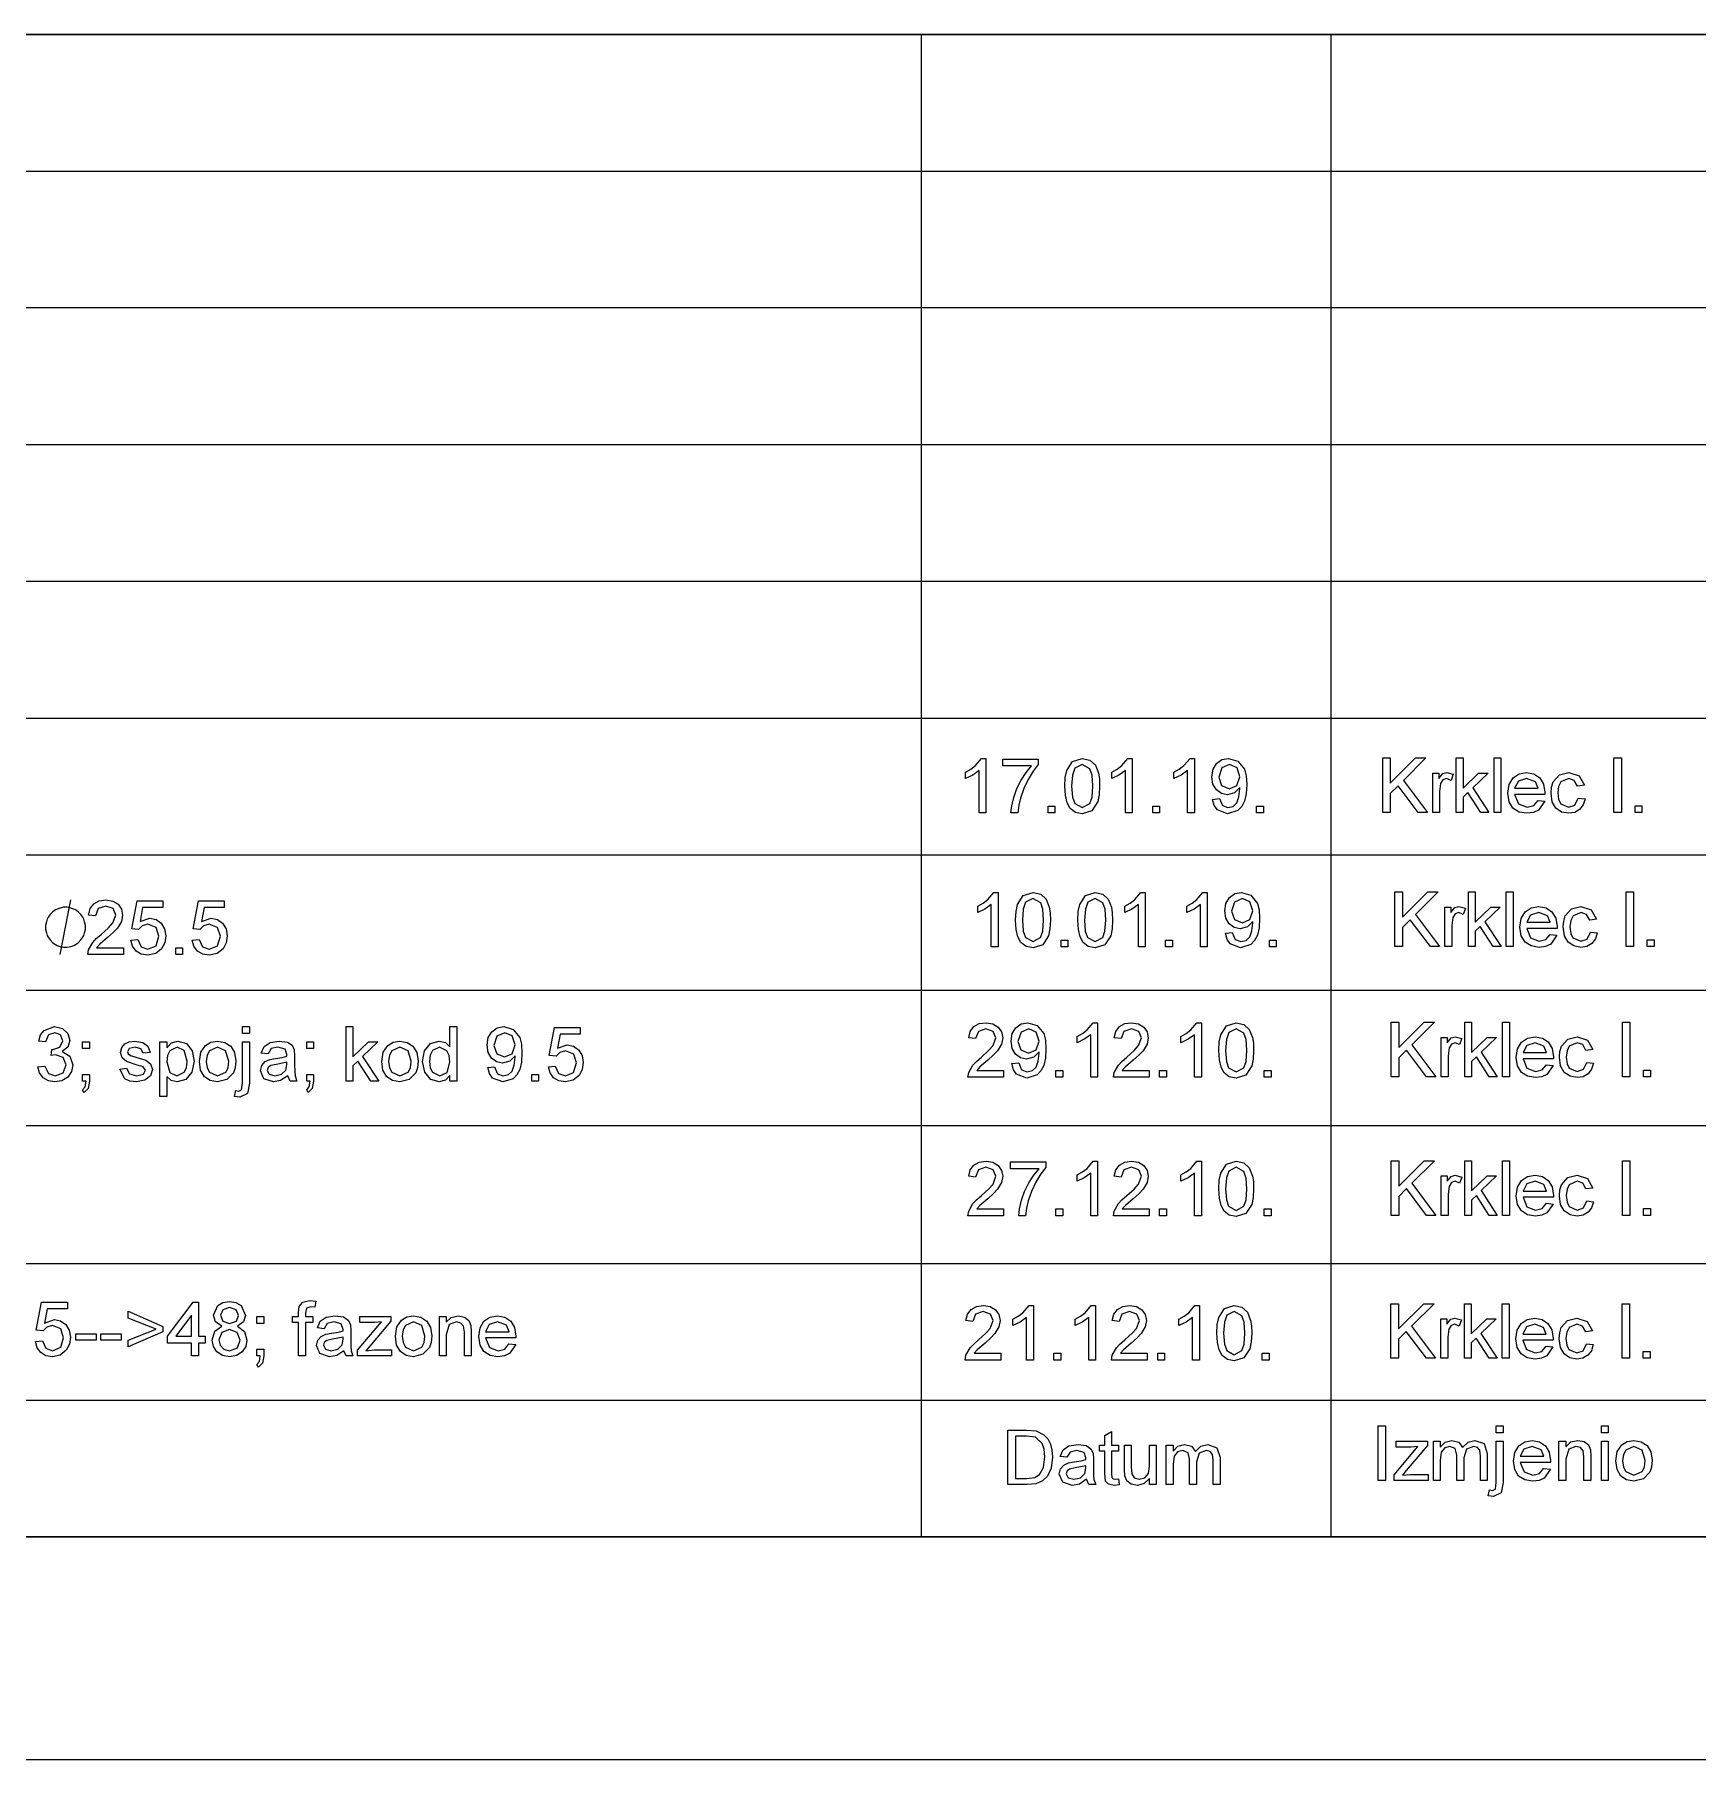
# Model space of a CAD drawing. Extents: x 0 to 297, y 0 to 420.
# Drawn here: x 194.19 to 231.56, y 0 to 38.74 of the extents above; entities that cross this region are included whole.
import ezdxf

# ---------------------------------------------------------------- set-up
doc = ezdxf.new("R2010")
doc.units = 0

msp = doc.modelspace()

# ---------------------------------------------------------------- linework, layer by layer
at = {"color": 3, "lineweight": 30}
for p, q in [((160.783, 38.743), (292, 38.743)), ((20.001, 5), (292, 5)), ((160.783, 5), (292, 5))]:
    msp.add_line(p, q, dxfattribs=at)
at = {"lineweight": 13}
for p, q in [((214.11, 38.743), (214.11, 5)), ((223.321, 38.743), (223.321, 5)), ((160.783, 35.673), (292, 35.673)), ((292, 32.602), (160.783, 32.602)), ((160.783, 29.532), (264.464, 29.532)), ((160.783, 26.462), (264.464, 26.462)), ((160.783, 23.391), (264.464, 23.391)), ((160.783, 20.321), (292, 20.321)), ((160.783, 17.281), (292, 17.281)), ((160.783, 14.242), (292, 14.242)), ((160.783, 11.141), (292, 11.141)), ((160.783, 8.07), (292, 8.07)), ((0, 0), (297, 0))]:
    msp.add_line(p, q, dxfattribs=at)
for points in [[(215.57, 21.259), (215.417, 21.259), (215.417, 22.214), (215.272, 22.111), (215.11, 22.033), (215.11, 22.178), (215.231, 22.244), (215.335, 22.322), (215.472, 22.485), (215.57, 22.485)], [(217.341, 21.863), (217.352, 22.059), (217.385, 22.215), (217.515, 22.418), (217.733, 22.485), (217.907, 22.445), (218.027, 22.332), (218.097, 22.151), (218.118, 22.025), (218.124, 21.863), (218.114, 21.668), (218.081, 21.513), (217.951, 21.309), (217.733, 21.242), (217.578, 21.271), (217.46, 21.359), (217.394, 21.487), (217.354, 21.655)], [(218.857, 21.259), (218.703, 21.259), (218.703, 22.214), (218.558, 22.111), (218.397, 22.033), (218.397, 22.178), (218.517, 22.244), (218.622, 22.322), (218.758, 22.485), (218.857, 22.485)], [(220.253, 21.259), (220.1, 21.259), (220.1, 22.214), (219.954, 22.111), (219.793, 22.033), (219.793, 22.178), (219.914, 22.244), (220.018, 22.322), (220.154, 22.485), (220.253, 22.485)], [(220.662, 21.565), (220.815, 21.582), (220.881, 21.426), (221.006, 21.378), (221.125, 21.407), (221.206, 21.486), (221.254, 21.62), (221.275, 21.798), (221.275, 21.828), (221.156, 21.712), (220.993, 21.667), (220.858, 21.695), (220.746, 21.778), (220.67, 21.906), (220.645, 22.07), (220.671, 22.239), (220.751, 22.371), (220.872, 22.456), (221.019, 22.485), (221.232, 22.421), (221.378, 22.239), (221.415, 22.094), (221.428, 21.896), (221.415, 21.686), (221.378, 21.524), (221.316, 21.403), (221.229, 21.314), (220.998, 21.242), (220.769, 21.327), (220.697, 21.429)], [(224.485, 21.268), (224.485, 22.494), (224.655, 22.494), (224.655, 21.926), (225.223, 22.494), (225.455, 22.494), (224.95, 21.989), (225.489, 21.268), (225.281, 21.268), (224.831, 21.869), (224.655, 21.693), (224.655, 21.268)], [(226.136, 21.268), (226.136, 22.494), (226.289, 22.494), (226.289, 21.818), (226.637, 22.153), (226.851, 22.153), (226.508, 21.822), (226.868, 21.268), (226.689, 21.268), (226.398, 21.716), (226.289, 21.611), (226.289, 21.268)], [(226.988, 21.268), (226.988, 22.494), (227.141, 22.494), (227.141, 21.268)], [(229.678, 21.268), (229.678, 22.494), (229.848, 22.494), (229.848, 21.268)], [(215.945, 22.315), (215.945, 22.468), (216.745, 22.468), (216.745, 22.344), (216.63, 22.199), (216.517, 22.014), (216.417, 21.806), (216.342, 21.593), (216.306, 21.433), (216.285, 21.259), (216.132, 21.259), (216.149, 21.417), (216.193, 21.605), (216.264, 21.805), (216.36, 21.997), (216.473, 22.17), (216.592, 22.315)], [(217.494, 21.863), (217.512, 21.615), (217.563, 21.47), (217.733, 21.378), (217.902, 21.471), (217.954, 21.615), (217.971, 21.863), (217.954, 22.107), (217.905, 22.252), (217.731, 22.349), (217.566, 22.264), (217.512, 22.109)], [(221.275, 22.073), (221.211, 22.274), (221.043, 22.349), (220.867, 22.269), (220.798, 22.061), (220.863, 21.875), (221.039, 21.804), (221.208, 21.875)], [(225.608, 21.268), (225.608, 22.153), (225.745, 22.153), (225.745, 22.035), (225.834, 22.144), (225.924, 22.17), (226.068, 22.128), (226.019, 21.991), (225.918, 22.034), (225.837, 22.004), (225.785, 21.92), (225.762, 21.741), (225.762, 21.268)], [(227.973, 21.54), (228.124, 21.523), (227.985, 21.322), (227.869, 21.268), (227.725, 21.251), (227.547, 21.28), (227.411, 21.37), (227.323, 21.512), (227.294, 21.703), (227.324, 21.9), (227.412, 22.047), (227.547, 22.139), (227.717, 22.17), (227.882, 22.14), (228.013, 22.051), (228.1, 21.908), (228.128, 21.716), (228.128, 21.676), (227.447, 21.676), (227.534, 21.461), (227.728, 21.387), (227.876, 21.423)], [(228.878, 21.591), (229.031, 21.574), (228.988, 21.439), (228.908, 21.336), (228.798, 21.272), (228.665, 21.251), (228.502, 21.28), (228.374, 21.369), (228.292, 21.512), (228.265, 21.707), (228.276, 21.841), (228.312, 21.956), (228.455, 22.117), (228.664, 22.17), (228.898, 22.095), (229.014, 21.881), (228.861, 21.864), (228.789, 21.991), (228.665, 22.034), (228.487, 21.956), (228.435, 21.856), (228.418, 21.711), (228.435, 21.564), (228.485, 21.464), (228.66, 21.387), (228.804, 21.437)], [(227.447, 21.813), (227.975, 21.813), (227.915, 21.958), (227.716, 22.034), (227.531, 21.974)], [(216.967, 21.259), (216.967, 21.412), (217.12, 21.412), (217.12, 21.259)], [(219.316, 21.259), (219.316, 21.412), (219.47, 21.412), (219.47, 21.259)], [(221.649, 21.259), (221.649, 21.412), (221.802, 21.412), (221.802, 21.259)], [(230.155, 21.268), (230.155, 21.421), (230.308, 21.421), (230.308, 21.268)], [(215.844, 18.249), (215.69, 18.249), (215.69, 19.205), (215.545, 19.101), (215.384, 19.024), (215.384, 19.169), (215.504, 19.234), (215.609, 19.312), (215.745, 19.475), (215.844, 19.475)], [(216.235, 18.853), (216.246, 19.049), (216.279, 19.205), (216.409, 19.408), (216.627, 19.475), (216.801, 19.436), (216.921, 19.322), (216.992, 19.141), (217.012, 19.016), (217.019, 18.853), (217.008, 18.659), (216.975, 18.503), (216.845, 18.3), (216.627, 18.232), (216.472, 18.262), (216.354, 18.35), (216.288, 18.477), (216.249, 18.645)], [(217.632, 18.853), (217.643, 19.049), (217.676, 19.205), (217.806, 19.408), (218.023, 19.475), (218.197, 19.436), (218.318, 19.322), (218.388, 19.141), (218.408, 19.016), (218.415, 18.853), (218.404, 18.659), (218.372, 18.503), (218.242, 18.3), (218.023, 18.232), (217.868, 18.262), (217.751, 18.35), (217.684, 18.477), (217.645, 18.645)], [(219.147, 18.249), (218.994, 18.249), (218.994, 19.205), (218.849, 19.101), (218.687, 19.024), (218.687, 19.169), (218.808, 19.234), (218.912, 19.312), (219.048, 19.475), (219.147, 19.475)], [(220.543, 18.249), (220.39, 18.249), (220.39, 19.205), (220.245, 19.101), (220.084, 19.024), (220.084, 19.169), (220.204, 19.234), (220.308, 19.312), (220.445, 19.475), (220.543, 19.475)], [(220.952, 18.556), (221.105, 18.573), (221.171, 18.417), (221.297, 18.369), (221.415, 18.398), (221.496, 18.477), (221.545, 18.611), (221.566, 18.789), (221.565, 18.818), (221.447, 18.703), (221.284, 18.658), (221.149, 18.686), (221.036, 18.769), (220.96, 18.897), (220.935, 19.06), (220.962, 19.229), (221.042, 19.361), (221.162, 19.447), (221.31, 19.475), (221.522, 19.411), (221.668, 19.229), (221.706, 19.084), (221.718, 18.887), (221.706, 18.677), (221.668, 18.515), (221.606, 18.393), (221.52, 18.305), (221.289, 18.232), (221.059, 18.317), (220.988, 18.419)], [(224.758, 18.258), (224.758, 19.484), (224.928, 19.484), (224.928, 18.916), (225.496, 19.484), (225.729, 19.484), (225.223, 18.979), (225.763, 18.258), (225.554, 18.258), (225.104, 18.86), (224.928, 18.684), (224.928, 18.258)], [(226.41, 18.258), (226.41, 19.484), (226.563, 19.484), (226.563, 18.808), (226.911, 19.144), (227.125, 19.144), (226.782, 18.813), (227.142, 18.258), (226.963, 18.258), (226.672, 18.707), (226.563, 18.602), (226.563, 18.258)], [(227.261, 18.258), (227.261, 19.484), (227.414, 19.484), (227.414, 18.258)], [(229.951, 18.258), (229.951, 19.484), (230.122, 19.484), (230.122, 18.258)], [(195.337, 18.692), (195.337, 18.733), (195.317, 18.815), (195.297, 18.876), (195.276, 18.917), (195.235, 18.978), (195.174, 19.04), (195.113, 19.081), (195.072, 19.101), (195.011, 19.122), (194.929, 19.142), (194.888, 19.142), (194.847, 19.142), (194.765, 19.122), (194.704, 19.101), (194.663, 19.081), (194.602, 19.04), (194.541, 18.978), (194.5, 18.917), (194.479, 18.876), (194.459, 18.815), (194.438, 18.733), (194.438, 18.692), (194.438, 18.652), (194.459, 18.57), (194.479, 18.509), (194.5, 18.468), (194.541, 18.406), (194.602, 18.345), (194.663, 18.304), (194.704, 18.284), (194.765, 18.263), (194.847, 18.243), (194.888, 18.243), (194.929, 18.243), (195.011, 18.263), (195.072, 18.284), (195.113, 18.304), (195.174, 18.345), (195.235, 18.406), (195.276, 18.468), (195.297, 18.509), (195.317, 18.57), (195.337, 18.652)], [(196.189, 18.233), (196.189, 18.079), (195.389, 18.079), (195.405, 18.187), (195.499, 18.352), (195.579, 18.437), (195.69, 18.532), (195.854, 18.681), (195.952, 18.791), (196.019, 18.967), (195.956, 19.111), (195.793, 19.169), (195.623, 19.111), (195.559, 18.948), (195.406, 18.965), (195.443, 19.111), (195.523, 19.218), (195.642, 19.284), (195.796, 19.305), (195.952, 19.281), (196.071, 19.208), (196.147, 19.099), (196.172, 18.967), (196.144, 18.823), (196.053, 18.674), (195.967, 18.582), (195.834, 18.462), (195.658, 18.312), (195.588, 18.233)], [(196.359, 18.403), (196.512, 18.42), (196.587, 18.254), (196.74, 18.199), (196.923, 18.278), (196.989, 18.49), (196.927, 18.688), (196.741, 18.761), (196.612, 18.727), (196.529, 18.641), (196.376, 18.658), (196.495, 19.288), (197.074, 19.288), (197.074, 19.135), (196.622, 19.135), (196.563, 18.818), (196.782, 18.897), (196.922, 18.869), (197.038, 18.785), (197.116, 18.658), (197.142, 18.499), (197.119, 18.344), (197.049, 18.211), (196.915, 18.1), (196.739, 18.062), (196.592, 18.086), (196.476, 18.156), (196.396, 18.264)], [(197.738, 18.403), (197.892, 18.42), (197.966, 18.254), (198.119, 18.199), (198.302, 18.278), (198.368, 18.49), (198.306, 18.688), (198.12, 18.761), (197.992, 18.727), (197.909, 18.641), (197.755, 18.658), (197.875, 19.288), (198.454, 19.288), (198.454, 19.135), (198.001, 19.135), (197.942, 18.818), (198.161, 18.897), (198.301, 18.869), (198.417, 18.785), (198.496, 18.658), (198.522, 18.499), (198.498, 18.344), (198.428, 18.211), (198.294, 18.1), (198.118, 18.062), (197.972, 18.086), (197.855, 18.156), (197.775, 18.264)], [(216.389, 18.854), (216.406, 18.605), (216.457, 18.461), (216.627, 18.369), (216.797, 18.461), (216.848, 18.606), (216.865, 18.854), (216.849, 19.097), (216.799, 19.243), (216.625, 19.339), (216.46, 19.254), (216.406, 19.1)], [(217.785, 18.854), (217.802, 18.605), (217.854, 18.461), (218.023, 18.369), (218.193, 18.461), (218.244, 18.606), (218.262, 18.854), (218.245, 19.097), (218.195, 19.243), (218.022, 19.339), (217.856, 19.254), (217.803, 19.1)], [(221.565, 19.064), (221.501, 19.265), (221.334, 19.339), (221.157, 19.259), (221.088, 19.052), (221.154, 18.866), (221.33, 18.794), (221.499, 18.866)], [(225.882, 18.258), (225.882, 19.144), (226.018, 19.144), (226.018, 19.025), (226.107, 19.134), (226.197, 19.161), (226.342, 19.119), (226.293, 18.982), (226.192, 19.024), (226.11, 18.994), (226.059, 18.91), (226.035, 18.731), (226.035, 18.258)], [(228.247, 18.531), (228.397, 18.514), (228.258, 18.313), (228.143, 18.259), (227.999, 18.241), (227.821, 18.271), (227.684, 18.36), (227.597, 18.503), (227.568, 18.693), (227.597, 18.891), (227.685, 19.038), (227.82, 19.13), (227.99, 19.161), (228.155, 19.131), (228.287, 19.041), (228.373, 18.898), (228.402, 18.706), (228.401, 18.667), (227.721, 18.667), (227.807, 18.452), (228.002, 18.377), (228.15, 18.414)], [(227.721, 18.803), (228.249, 18.803), (228.188, 18.949), (227.99, 19.024), (227.804, 18.964)], [(229.151, 18.582), (229.304, 18.565), (229.262, 18.429), (229.182, 18.327), (229.071, 18.263), (228.938, 18.241), (228.775, 18.271), (228.648, 18.359), (228.566, 18.503), (228.538, 18.698), (228.55, 18.831), (228.585, 18.947), (228.728, 19.107), (228.938, 19.161), (229.171, 19.085), (229.287, 18.871), (229.134, 18.854), (229.063, 18.982), (228.939, 19.024), (228.76, 18.947), (228.709, 18.847), (228.691, 18.702), (228.708, 18.555), (228.758, 18.455), (228.933, 18.377), (229.078, 18.428)], [(197.364, 18.079), (197.364, 18.233), (197.517, 18.233), (197.517, 18.079)], [(217.257, 18.249), (217.257, 18.403), (217.41, 18.403), (217.41, 18.249)], [(219.607, 18.249), (219.607, 18.403), (219.76, 18.403), (219.76, 18.249)], [(221.94, 18.249), (221.94, 18.403), (222.093, 18.403), (222.093, 18.249)], [(230.428, 18.258), (230.428, 18.411), (230.581, 18.411), (230.581, 18.258)], [(194.27, 15.558), (194.423, 15.575), (194.504, 15.406), (194.655, 15.354), (194.833, 15.425), (194.9, 15.6), (194.834, 15.765), (194.667, 15.83), (194.564, 15.813), (194.581, 15.95), (194.604, 15.948), (194.761, 15.996), (194.831, 16.143), (194.779, 16.273), (194.645, 16.324), (194.51, 16.273), (194.44, 16.12), (194.287, 16.137), (194.33, 16.274), (194.407, 16.376), (194.64, 16.46), (194.818, 16.418), (194.942, 16.302), (194.985, 16.145), (194.942, 16.002), (194.817, 15.9), (194.989, 15.796), (195.053, 15.599), (195.024, 15.452), (194.939, 15.328), (194.809, 15.245), (194.65, 15.217), (194.506, 15.241), (194.388, 15.312), (194.307, 15.421)], [(198.867, 16.307), (198.867, 16.46), (199.02, 16.46), (199.02, 16.307)], [(201.193, 15.234), (201.193, 16.46), (201.346, 16.46), (201.346, 15.785), (201.694, 16.12), (201.908, 16.12), (201.565, 15.789), (201.925, 15.234), (201.746, 15.234), (201.455, 15.683), (201.346, 15.578), (201.346, 15.234)], [(203.526, 15.234), (203.526, 15.363), (203.424, 15.254), (203.284, 15.217), (203.094, 15.275), (202.96, 15.437), (202.913, 15.676), (202.957, 15.915), (203.088, 16.08), (203.284, 16.137), (203.425, 16.1), (203.526, 16.003), (203.526, 16.46), (203.679, 16.46), (203.679, 15.234)], [(204.377, 15.541), (204.53, 15.558), (204.597, 15.402), (204.722, 15.354), (204.84, 15.383), (204.921, 15.462), (204.97, 15.596), (204.991, 15.774), (204.99, 15.804), (204.872, 15.688), (204.709, 15.643), (204.574, 15.671), (204.461, 15.754), (204.385, 15.882), (204.36, 16.045), (204.387, 16.214), (204.467, 16.346), (204.587, 16.432), (204.735, 16.46), (204.947, 16.396), (205.093, 16.214), (205.131, 16.069), (205.143, 15.872), (205.131, 15.662), (205.094, 15.5), (205.031, 15.378), (204.945, 15.29), (204.714, 15.217), (204.484, 15.302), (204.413, 15.404)], [(204.99, 16.049), (204.926, 16.25), (204.759, 16.324), (204.582, 16.244), (204.513, 16.037), (204.579, 15.851), (204.755, 15.779), (204.924, 15.851)], [(205.739, 15.558), (205.893, 15.575), (205.967, 15.409), (206.12, 15.354), (206.303, 15.433), (206.369, 15.645), (206.307, 15.843), (206.121, 15.916), (205.993, 15.882), (205.91, 15.796), (205.756, 15.813), (205.876, 16.443), (206.455, 16.443), (206.455, 16.29), (206.002, 16.29), (205.943, 15.973), (206.162, 16.052), (206.302, 16.024), (206.418, 15.94), (206.497, 15.813), (206.523, 15.654), (206.499, 15.499), (206.429, 15.366), (206.295, 15.255), (206.119, 15.217), (205.973, 15.241), (205.856, 15.311), (205.776, 15.419)], [(215.964, 15.476), (215.964, 15.322), (215.164, 15.322), (215.181, 15.43), (215.275, 15.595), (215.355, 15.68), (215.466, 15.775), (215.629, 15.924), (215.728, 16.034), (215.794, 16.21), (215.732, 16.354), (215.569, 16.412), (215.399, 16.354), (215.334, 16.191), (215.181, 16.208), (215.218, 16.354), (215.299, 16.461), (215.418, 16.527), (215.572, 16.548), (215.727, 16.524), (215.846, 16.451), (215.922, 16.342), (215.947, 16.21), (215.92, 16.066), (215.829, 15.917), (215.742, 15.825), (215.61, 15.705), (215.434, 15.555), (215.364, 15.476)], [(216.152, 15.629), (216.305, 15.646), (216.371, 15.49), (216.496, 15.442), (216.615, 15.471), (216.696, 15.55), (216.744, 15.684), (216.766, 15.862), (216.765, 15.892), (216.646, 15.776), (216.484, 15.731), (216.348, 15.759), (216.236, 15.842), (216.16, 15.97), (216.135, 16.133), (216.161, 16.302), (216.242, 16.434), (216.362, 16.52), (216.509, 16.548), (216.722, 16.484), (216.868, 16.302), (216.906, 16.157), (216.918, 15.96), (216.906, 15.75), (216.868, 15.588), (216.806, 15.466), (216.72, 15.378), (216.489, 15.305), (216.259, 15.39), (216.188, 15.492)], [(216.765, 16.137), (216.701, 16.338), (216.533, 16.412), (216.357, 16.332), (216.288, 16.125), (216.353, 15.939), (216.529, 15.867), (216.699, 15.939)], [(218.076, 15.322), (217.923, 15.322), (217.923, 16.278), (217.778, 16.175), (217.616, 16.097), (217.616, 16.242), (217.737, 16.307), (217.841, 16.385), (217.977, 16.548), (218.076, 16.548)], [(219.234, 15.476), (219.234, 15.322), (218.433, 15.322), (218.45, 15.43), (218.544, 15.595), (218.624, 15.68), (218.735, 15.775), (218.899, 15.924), (218.997, 16.034), (219.064, 16.21), (219.001, 16.354), (218.838, 16.412), (218.668, 16.354), (218.604, 16.191), (218.451, 16.208), (218.488, 16.354), (218.568, 16.461), (218.687, 16.527), (218.841, 16.548), (218.997, 16.524), (219.116, 16.451), (219.192, 16.342), (219.217, 16.21), (219.189, 16.066), (219.098, 15.917), (219.012, 15.825), (218.879, 15.705), (218.703, 15.555), (218.633, 15.476)], [(220.409, 15.322), (220.255, 15.322), (220.255, 16.278), (220.11, 16.175), (219.949, 16.097), (219.949, 16.242), (220.069, 16.307), (220.174, 16.385), (220.31, 16.548), (220.409, 16.548)], [(220.8, 15.926), (220.811, 16.122), (220.844, 16.278), (220.974, 16.481), (221.192, 16.548), (221.366, 16.509), (221.486, 16.395), (221.557, 16.214), (221.577, 16.089), (221.584, 15.926), (221.573, 15.732), (221.54, 15.576), (221.41, 15.373), (221.192, 15.305), (221.037, 15.335), (220.919, 15.423), (220.853, 15.55), (220.814, 15.718)], [(220.954, 15.927), (220.971, 15.679), (221.022, 15.534), (221.192, 15.442), (221.362, 15.535), (221.413, 15.679), (221.43, 15.927), (221.414, 16.171), (221.364, 16.316), (221.19, 16.412), (221.025, 16.327), (220.971, 16.173)], [(224.674, 15.331), (224.674, 16.557), (224.845, 16.557), (224.845, 15.99), (225.412, 16.557), (225.645, 16.557), (225.14, 16.052), (225.679, 15.331), (225.471, 15.331), (225.021, 15.933), (224.845, 15.757), (224.845, 15.331)], [(226.326, 15.331), (226.326, 16.557), (226.479, 16.557), (226.479, 15.882), (226.827, 16.217), (227.041, 16.217), (226.698, 15.886), (227.058, 15.331), (226.879, 15.331), (226.588, 15.78), (226.479, 15.675), (226.479, 15.331)], [(227.178, 15.331), (227.178, 16.557), (227.331, 16.557), (227.331, 15.331)], [(229.868, 15.331), (229.868, 16.557), (230.038, 16.557), (230.038, 15.331)], [(195.274, 15.967), (195.274, 16.12), (195.427, 16.12), (195.427, 15.967)], [(196.109, 15.507), (196.262, 15.524), (196.33, 15.398), (196.487, 15.354), (196.638, 15.392), (196.688, 15.483), (196.631, 15.557), (196.477, 15.603), (196.258, 15.676), (196.159, 15.761), (196.126, 15.88), (196.152, 15.991), (196.225, 16.075), (196.318, 16.119), (196.445, 16.137), (196.625, 16.106), (196.739, 16.023), (196.79, 15.882), (196.636, 15.864), (196.583, 15.965), (196.457, 16.001), (196.32, 15.969), (196.279, 15.896), (196.296, 15.849), (196.349, 15.812), (196.472, 15.777), (196.69, 15.707), (196.801, 15.628), (196.841, 15.499), (196.797, 15.357), (196.671, 15.254), (196.486, 15.217), (196.334, 15.236), (196.224, 15.29)], [(197.011, 14.894), (197.011, 16.12), (197.164, 16.12), (197.164, 15.984), (197.27, 16.099), (197.413, 16.137), (197.608, 16.079), (197.734, 15.915), (197.777, 15.684), (197.729, 15.441), (197.589, 15.275), (197.395, 15.217), (197.261, 15.252), (197.164, 15.341), (197.164, 14.894)], [(197.164, 15.67), (197.231, 15.431), (197.391, 15.354), (197.556, 15.434), (197.607, 15.536), (197.624, 15.681), (197.557, 15.921), (197.398, 16.001), (197.235, 15.916), (197.182, 15.812)], [(197.896, 15.677), (197.93, 15.89), (198.031, 16.039), (198.156, 16.113), (198.306, 16.137), (198.469, 16.107), (198.6, 16.018), (198.685, 15.876), (198.714, 15.69), (198.701, 15.538), (198.663, 15.422), (198.516, 15.271), (198.306, 15.217), (198.14, 15.247), (198.009, 15.336), (197.925, 15.48)], [(198.05, 15.677), (198.068, 15.536), (198.122, 15.434), (198.306, 15.354), (198.488, 15.435), (198.542, 15.537), (198.561, 15.682), (198.487, 15.92), (198.306, 16.001), (198.122, 15.92), (198.068, 15.819)], [(198.687, 14.893), (198.715, 15.025), (198.781, 15.013), (198.846, 15.043), (198.867, 15.195), (198.867, 16.12), (199.02, 16.12), (199.02, 15.187), (198.979, 14.96), (198.802, 14.877)], [(199.882, 15.354), (199.721, 15.248), (199.561, 15.217), (199.345, 15.288), (199.269, 15.47), (199.297, 15.588), (199.372, 15.674), (199.477, 15.723), (199.605, 15.745), (199.758, 15.769), (199.864, 15.796), (199.865, 15.833), (199.824, 15.953), (199.66, 16.001), (199.511, 15.967), (199.439, 15.847), (199.286, 15.864), (199.352, 16.017), (199.486, 16.106), (199.689, 16.137), (199.875, 16.11), (199.98, 16.042), (200.028, 15.938), (200.035, 15.804), (200.035, 15.614), (200.038, 15.449), (200.045, 15.353), (200.086, 15.234), (199.933, 15.234)], [(200.308, 15.967), (200.308, 16.12), (200.461, 16.12), (200.461, 15.967)], [(201.993, 15.677), (202.027, 15.89), (202.128, 16.039), (202.253, 16.113), (202.402, 16.137), (202.566, 16.107), (202.696, 16.018), (202.782, 15.876), (202.811, 15.69), (202.798, 15.538), (202.76, 15.422), (202.613, 15.271), (202.402, 15.217), (202.237, 15.247), (202.106, 15.336), (202.021, 15.48)], [(202.146, 15.677), (202.165, 15.536), (202.219, 15.434), (202.402, 15.354), (202.585, 15.435), (202.639, 15.537), (202.657, 15.682), (202.584, 15.92), (202.402, 16.001), (202.219, 15.92), (202.165, 15.819)], [(203.066, 15.677), (203.083, 15.535), (203.135, 15.434), (203.298, 15.354), (203.46, 15.43), (203.526, 15.665), (203.509, 15.815), (203.458, 15.92), (203.292, 16.001), (203.131, 15.923), (203.082, 15.822)], [(225.798, 15.331), (225.798, 16.217), (225.934, 16.217), (225.934, 16.098), (226.024, 16.207), (226.114, 16.234), (226.258, 16.192), (226.209, 16.055), (226.108, 16.098), (226.027, 16.067), (225.975, 15.983), (225.952, 15.805), (225.952, 15.331)], [(228.163, 15.604), (228.314, 15.587), (228.175, 15.386), (228.059, 15.332), (227.915, 15.314), (227.737, 15.344), (227.6, 15.433), (227.513, 15.576), (227.484, 15.767), (227.513, 15.964), (227.602, 16.111), (227.737, 16.203), (227.907, 16.234), (228.072, 16.204), (228.203, 16.115), (228.29, 15.971), (228.318, 15.779), (228.318, 15.74), (227.637, 15.74), (227.724, 15.525), (227.918, 15.45), (228.066, 15.487)], [(227.637, 15.876), (228.165, 15.876), (228.104, 16.022), (227.906, 16.098), (227.721, 16.037)], [(229.068, 15.655), (229.221, 15.638), (229.178, 15.502), (229.098, 15.4), (228.988, 15.336), (228.855, 15.314), (228.692, 15.344), (228.564, 15.432), (228.482, 15.576), (228.455, 15.771), (228.466, 15.904), (228.502, 16.02), (228.645, 16.18), (228.854, 16.234), (229.088, 16.158), (229.204, 15.944), (229.051, 15.927), (228.979, 16.055), (228.855, 16.098), (228.676, 16.02), (228.625, 15.92), (228.608, 15.775), (228.625, 15.628), (228.675, 15.528), (228.85, 15.45), (228.994, 15.501)], [(199.865, 15.66), (199.627, 15.61), (199.5, 15.584), (199.442, 15.54), (199.422, 15.477), (199.466, 15.389), (199.595, 15.354), (199.745, 15.39), (199.841, 15.483), (199.864, 15.613)], [(195.274, 15.234), (195.274, 15.388), (195.427, 15.388), (195.427, 15.234), (195.399, 15.074), (195.308, 14.979), (195.274, 15.043), (195.33, 15.109), (195.351, 15.234)], [(200.308, 15.234), (200.308, 15.388), (200.461, 15.388), (200.461, 15.234), (200.432, 15.074), (200.342, 14.979), (200.308, 15.043), (200.364, 15.109), (200.384, 15.234)], [(205.365, 15.234), (205.365, 15.388), (205.518, 15.388), (205.518, 15.234)], [(217.139, 15.322), (217.139, 15.476), (217.293, 15.476), (217.293, 15.322)], [(219.472, 15.322), (219.472, 15.476), (219.625, 15.476), (219.625, 15.322)], [(221.822, 15.322), (221.822, 15.476), (221.975, 15.476), (221.975, 15.322)], [(230.345, 15.331), (230.345, 15.485), (230.498, 15.485), (230.498, 15.331)], [(215.964, 12.365), (215.964, 12.212), (215.164, 12.212), (215.181, 12.319), (215.275, 12.484), (215.355, 12.57), (215.466, 12.665), (215.629, 12.813), (215.728, 12.924), (215.794, 13.1), (215.732, 13.244), (215.569, 13.302), (215.399, 13.243), (215.334, 13.081), (215.181, 13.098), (215.218, 13.244), (215.299, 13.351), (215.418, 13.416), (215.572, 13.438), (215.727, 13.414), (215.846, 13.341), (215.922, 13.232), (215.947, 13.099), (215.92, 12.956), (215.829, 12.807), (215.742, 12.715), (215.61, 12.595), (215.434, 12.445), (215.364, 12.365)], [(216.118, 13.268), (216.118, 13.421), (216.918, 13.421), (216.918, 13.297), (216.803, 13.152), (216.69, 12.967), (216.589, 12.76), (216.515, 12.546), (216.479, 12.386), (216.458, 12.212), (216.305, 12.212), (216.322, 12.37), (216.366, 12.559), (216.437, 12.758), (216.533, 12.95), (216.646, 13.124), (216.765, 13.268)], [(218.076, 12.212), (217.923, 12.212), (217.923, 13.168), (217.778, 13.064), (217.616, 12.987), (217.616, 13.132), (217.737, 13.197), (217.841, 13.275), (217.977, 13.438), (218.076, 13.438)], [(219.234, 12.365), (219.234, 12.212), (218.433, 12.212), (218.45, 12.319), (218.544, 12.484), (218.624, 12.57), (218.735, 12.665), (218.899, 12.813), (218.997, 12.924), (219.064, 13.1), (219.001, 13.244), (218.838, 13.302), (218.668, 13.243), (218.604, 13.081), (218.451, 13.098), (218.488, 13.244), (218.568, 13.351), (218.687, 13.416), (218.841, 13.438), (218.997, 13.414), (219.116, 13.341), (219.192, 13.232), (219.217, 13.099), (219.189, 12.956), (219.098, 12.807), (219.012, 12.715), (218.879, 12.595), (218.703, 12.445), (218.633, 12.365)], [(220.409, 12.212), (220.255, 12.212), (220.255, 13.168), (220.11, 13.064), (219.949, 12.987), (219.949, 13.132), (220.069, 13.197), (220.174, 13.275), (220.31, 13.438), (220.409, 13.438)], [(220.8, 12.816), (220.811, 13.012), (220.844, 13.168), (220.974, 13.371), (221.192, 13.438), (221.366, 13.399), (221.486, 13.285), (221.557, 13.104), (221.577, 12.979), (221.584, 12.816), (221.573, 12.622), (221.54, 12.466), (221.41, 12.263), (221.192, 12.195), (221.037, 12.225), (220.919, 12.313), (220.853, 12.44), (220.814, 12.608)], [(220.954, 12.817), (220.971, 12.568), (221.022, 12.424), (221.192, 12.331), (221.362, 12.424), (221.413, 12.569), (221.43, 12.817), (221.414, 13.06), (221.364, 13.206), (221.19, 13.302), (221.025, 13.217), (220.971, 13.063)], [(224.674, 12.221), (224.674, 13.447), (224.845, 13.447), (224.845, 12.879), (225.412, 13.447), (225.645, 13.447), (225.14, 12.942), (225.679, 12.221), (225.471, 12.221), (225.021, 12.823), (224.845, 12.647), (224.845, 12.221)], [(226.326, 12.221), (226.326, 13.447), (226.479, 13.447), (226.479, 12.771), (226.827, 13.106), (227.041, 13.106), (226.698, 12.776), (227.058, 12.221), (226.879, 12.221), (226.588, 12.67), (226.479, 12.565), (226.479, 12.221)], [(227.178, 12.221), (227.178, 13.447), (227.331, 13.447), (227.331, 12.221)], [(229.868, 12.221), (229.868, 13.447), (230.038, 13.447), (230.038, 12.221)], [(225.798, 12.221), (225.798, 13.106), (225.934, 13.106), (225.934, 12.988), (226.024, 13.097), (226.114, 13.123), (226.258, 13.081), (226.209, 12.944), (226.108, 12.987), (226.027, 12.957), (225.975, 12.873), (225.952, 12.694), (225.952, 12.221)], [(228.163, 12.493), (228.314, 12.476), (228.175, 12.275), (228.059, 12.222), (227.915, 12.204), (227.737, 12.234), (227.6, 12.323), (227.513, 12.466), (227.484, 12.656), (227.513, 12.853), (227.602, 13.001), (227.737, 13.093), (227.907, 13.123), (228.072, 13.094), (228.203, 13.004), (228.29, 12.861), (228.318, 12.669), (228.318, 12.63), (227.637, 12.63), (227.724, 12.415), (227.918, 12.34), (228.066, 12.377)], [(227.637, 12.766), (228.165, 12.766), (228.104, 12.912), (227.906, 12.987), (227.721, 12.927)], [(229.068, 12.545), (229.221, 12.528), (229.178, 12.392), (229.098, 12.29), (228.988, 12.225), (228.855, 12.204), (228.692, 12.233), (228.564, 12.322), (228.482, 12.466), (228.455, 12.661), (228.466, 12.794), (228.502, 12.91), (228.645, 13.07), (228.854, 13.123), (229.088, 13.048), (229.204, 12.834), (229.051, 12.817), (228.979, 12.945), (228.855, 12.987), (228.676, 12.91), (228.625, 12.81), (228.608, 12.665), (228.625, 12.518), (228.675, 12.417), (228.85, 12.34), (228.994, 12.39)], [(217.139, 12.212), (217.139, 12.365), (217.293, 12.365), (217.293, 12.212)], [(219.472, 12.212), (219.472, 12.365), (219.625, 12.365), (219.625, 12.212)], [(221.822, 12.212), (221.822, 12.365), (221.975, 12.365), (221.975, 12.212)], [(230.345, 12.221), (230.345, 12.374), (230.498, 12.374), (230.498, 12.221)], [(194.216, 9.387), (194.369, 9.404), (194.443, 9.238), (194.596, 9.182), (194.78, 9.262), (194.846, 9.474), (194.784, 9.672), (194.597, 9.744), (194.469, 9.711), (194.386, 9.625), (194.233, 9.642), (194.352, 10.272), (194.931, 10.272), (194.931, 10.119), (194.478, 10.119), (194.42, 9.802), (194.639, 9.88), (194.779, 9.853), (194.895, 9.769), (194.973, 9.642), (194.999, 9.483), (194.976, 9.328), (194.906, 9.195), (194.771, 9.083), (194.595, 9.046), (194.449, 9.069), (194.332, 9.139), (194.252, 9.248)], [(197.723, 9.063), (197.723, 9.353), (197.179, 9.353), (197.179, 9.506), (197.757, 10.272), (197.877, 10.272), (197.877, 9.506), (198.03, 9.506), (198.03, 9.353), (197.877, 9.353), (197.877, 9.063)], [(198.401, 9.731), (198.262, 9.828), (198.217, 9.978), (198.314, 10.199), (198.427, 10.267), (198.573, 10.289), (198.719, 10.266), (198.834, 10.197), (198.932, 9.974), (198.888, 9.827), (198.753, 9.731), (198.912, 9.613), (198.966, 9.417), (198.939, 9.273), (198.859, 9.153), (198.734, 9.073), (198.575, 9.046), (198.416, 9.073), (198.291, 9.153), (198.21, 9.274), (198.183, 9.421), (198.24, 9.622)], [(198.37, 9.979), (198.424, 9.847), (198.576, 9.795), (198.727, 9.846), (198.779, 9.971), (198.725, 10.1), (198.575, 10.153), (198.424, 10.101)], [(200.124, 9.063), (200.124, 9.812), (199.988, 9.812), (199.988, 9.949), (200.124, 9.949), (200.124, 10.043), (200.141, 10.175), (200.219, 10.27), (200.373, 10.306), (200.513, 10.291), (200.49, 10.161), (200.402, 10.17), (200.306, 10.14), (200.278, 10.031), (200.278, 9.949), (200.448, 9.949), (200.448, 9.812), (200.278, 9.812), (200.278, 9.063)], [(215.904, 9.125), (215.904, 8.971), (215.103, 8.971), (215.12, 9.079), (215.214, 9.244), (215.294, 9.329), (215.405, 9.424), (215.569, 9.572), (215.667, 9.683), (215.733, 9.859), (215.671, 10.003), (215.508, 10.061), (215.338, 10.002), (215.274, 9.84), (215.12, 9.857), (215.158, 10.003), (215.238, 10.11), (215.357, 10.176), (215.511, 10.197), (215.666, 10.173), (215.786, 10.1), (215.861, 9.991), (215.887, 9.859), (215.859, 9.715), (215.768, 9.566), (215.681, 9.474), (215.549, 9.354), (215.373, 9.204), (215.303, 9.125)], [(216.636, 8.971), (216.483, 8.971), (216.483, 9.927), (216.337, 9.823), (216.176, 9.746), (216.176, 9.891), (216.296, 9.956), (216.401, 10.034), (216.537, 10.197), (216.636, 10.197)], [(218.032, 8.971), (217.879, 8.971), (217.879, 9.927), (217.734, 9.823), (217.572, 9.746), (217.572, 9.891), (217.693, 9.956), (217.797, 10.034), (217.933, 10.197), (218.032, 10.197)], [(219.19, 9.125), (219.19, 8.971), (218.39, 8.971), (218.406, 9.079), (218.5, 9.244), (218.58, 9.329), (218.691, 9.424), (218.855, 9.572), (218.954, 9.683), (219.02, 9.859), (218.957, 10.003), (218.794, 10.061), (218.624, 10.002), (218.56, 9.84), (218.407, 9.857), (218.444, 10.003), (218.524, 10.11), (218.643, 10.176), (218.798, 10.197), (218.953, 10.173), (219.072, 10.1), (219.148, 9.991), (219.173, 9.859), (219.146, 9.715), (219.055, 9.566), (218.968, 9.474), (218.835, 9.354), (218.659, 9.204), (218.589, 9.125)], [(220.365, 8.971), (220.212, 8.971), (220.212, 9.927), (220.066, 9.823), (219.905, 9.746), (219.905, 9.891), (220.026, 9.956), (220.13, 10.034), (220.266, 10.197), (220.365, 10.197)], [(220.756, 9.575), (220.767, 9.771), (220.8, 9.927), (220.931, 10.13), (221.148, 10.197), (221.322, 10.158), (221.443, 10.044), (221.513, 9.863), (221.533, 9.738), (221.54, 9.575), (221.529, 9.381), (221.496, 9.225), (221.367, 9.022), (221.148, 8.954), (220.993, 8.984), (220.875, 9.072), (220.809, 9.199), (220.77, 9.367)], [(224.668, 9.011), (224.668, 10.237), (224.838, 10.237), (224.838, 9.67), (225.406, 10.237), (225.638, 10.237), (225.133, 9.732), (225.672, 9.011), (225.464, 9.011), (225.014, 9.613), (224.838, 9.437), (224.838, 9.011)], [(226.319, 9.011), (226.319, 10.237), (226.473, 10.237), (226.473, 9.562), (226.821, 9.897), (227.035, 9.897), (226.692, 9.566), (227.052, 9.011), (226.872, 9.011), (226.582, 9.46), (226.473, 9.355), (226.473, 9.011)], [(227.171, 9.011), (227.171, 10.237), (227.324, 10.237), (227.324, 9.011)], [(229.861, 9.011), (229.861, 10.237), (230.032, 10.237), (230.032, 9.011)], [(197.076, 9.608), (196.293, 9.267), (196.293, 9.421), (196.923, 9.668), (196.293, 9.914), (196.293, 10.068), (197.076, 9.727)], [(197.723, 9.506), (197.723, 9.979), (197.366, 9.506)], [(199.188, 9.795), (199.188, 9.949), (199.341, 9.949), (199.341, 9.795)], [(201.143, 9.182), (200.982, 9.077), (200.822, 9.046), (200.605, 9.117), (200.53, 9.298), (200.558, 9.416), (200.633, 9.502), (200.738, 9.551), (200.866, 9.574), (201.019, 9.597), (201.125, 9.625), (201.126, 9.661), (201.085, 9.782), (200.921, 9.829), (200.771, 9.796), (200.7, 9.676), (200.547, 9.693), (200.613, 9.845), (200.747, 9.934), (200.95, 9.966), (201.136, 9.939), (201.241, 9.871), (201.289, 9.767), (201.296, 9.633), (201.296, 9.443), (201.299, 9.278), (201.306, 9.182), (201.347, 9.063), (201.194, 9.063)], [(201.449, 9.063), (201.449, 9.191), (201.988, 9.829), (201.832, 9.812), (201.5, 9.812), (201.5, 9.949), (202.199, 9.949), (202.199, 9.847), (201.726, 9.287), (201.638, 9.182), (201.82, 9.199), (202.216, 9.199), (202.216, 9.063)], [(202.301, 9.506), (202.334, 9.718), (202.435, 9.868), (202.56, 9.941), (202.71, 9.966), (202.873, 9.936), (203.004, 9.847), (203.089, 9.705), (203.118, 9.518), (203.105, 9.366), (203.067, 9.251), (202.92, 9.1), (202.71, 9.046), (202.544, 9.076), (202.414, 9.164), (202.329, 9.309)], [(202.454, 9.506), (202.472, 9.364), (202.527, 9.263), (202.71, 9.182), (202.892, 9.263), (202.947, 9.366), (202.965, 9.511), (202.892, 9.749), (202.71, 9.829), (202.527, 9.749), (202.472, 9.648)], [(203.288, 9.063), (203.288, 9.949), (203.442, 9.949), (203.442, 9.823), (203.556, 9.93), (203.712, 9.966), (203.854, 9.937), (203.951, 9.862), (203.995, 9.751), (204.003, 9.606), (204.003, 9.063), (203.85, 9.063), (203.85, 9.595), (203.833, 9.731), (203.773, 9.803), (203.671, 9.829), (203.509, 9.769), (203.442, 9.541), (203.442, 9.063)], [(204.853, 9.336), (205.003, 9.318), (204.864, 9.117), (204.749, 9.064), (204.605, 9.046), (204.427, 9.076), (204.29, 9.165), (204.203, 9.308), (204.174, 9.498), (204.203, 9.695), (204.291, 9.843), (204.426, 9.935), (204.596, 9.966), (204.761, 9.936), (204.893, 9.846), (204.979, 9.703), (205.008, 9.511), (205.007, 9.472), (204.327, 9.472), (204.414, 9.257), (204.608, 9.182), (204.756, 9.219)], [(204.327, 9.608), (204.855, 9.608), (204.794, 9.754), (204.596, 9.829), (204.41, 9.769)], [(220.91, 9.576), (220.927, 9.327), (220.979, 9.183), (221.148, 9.091), (221.318, 9.183), (221.369, 9.328), (221.387, 9.576), (221.37, 9.819), (221.32, 9.965), (221.147, 10.061), (220.981, 9.976), (220.928, 9.822)], [(225.792, 9.011), (225.792, 9.897), (225.928, 9.897), (225.928, 9.778), (226.017, 9.887), (226.107, 9.914), (226.251, 9.872), (226.202, 9.735), (226.101, 9.778), (226.02, 9.747), (225.968, 9.663), (225.945, 9.485), (225.945, 9.011)], [(228.157, 9.284), (228.307, 9.267), (228.168, 9.066), (228.052, 9.012), (227.909, 8.994), (227.731, 9.024), (227.594, 9.113), (227.506, 9.256), (227.477, 9.447), (227.507, 9.644), (227.595, 9.791), (227.73, 9.883), (227.9, 9.914), (228.065, 9.884), (228.197, 9.795), (228.283, 9.651), (228.312, 9.459), (228.311, 9.42), (227.631, 9.42), (227.717, 9.205), (227.912, 9.131), (228.06, 9.167)], [(227.631, 9.556), (228.158, 9.556), (228.098, 9.702), (227.899, 9.778), (227.714, 9.717)], [(229.061, 9.335), (229.214, 9.318), (229.172, 9.182), (229.091, 9.08), (228.981, 9.016), (228.848, 8.994), (228.685, 9.024), (228.558, 9.112), (228.475, 9.256), (228.448, 9.451), (228.46, 9.584), (228.495, 9.7), (228.638, 9.86), (228.847, 9.914), (229.081, 9.838), (229.197, 9.624), (229.044, 9.607), (228.972, 9.735), (228.848, 9.778), (228.67, 9.7), (228.618, 9.6), (228.601, 9.455), (228.618, 9.308), (228.668, 9.208), (228.843, 9.131), (228.988, 9.181)], [(195.118, 9.421), (195.118, 9.557), (195.578, 9.557), (195.578, 9.421)], [(195.68, 9.421), (195.68, 9.557), (196.14, 9.557), (196.14, 9.421)], [(198.336, 9.423), (198.361, 9.303), (198.448, 9.214), (198.576, 9.182), (198.75, 9.249), (198.813, 9.418), (198.748, 9.591), (198.571, 9.659), (198.399, 9.592)], [(201.126, 9.489), (200.888, 9.439), (200.761, 9.412), (200.703, 9.369), (200.683, 9.306), (200.727, 9.218), (200.856, 9.182), (201.006, 9.219), (201.102, 9.312), (201.125, 9.441)], [(199.188, 9.063), (199.188, 9.216), (199.341, 9.216), (199.341, 9.063), (199.312, 8.902), (199.222, 8.808), (199.188, 8.872), (199.244, 8.938), (199.264, 9.063)], [(217.096, 8.971), (217.096, 9.125), (217.249, 9.125), (217.249, 8.971)], [(219.428, 8.971), (219.428, 9.125), (219.582, 9.125), (219.582, 8.971)], [(221.778, 8.971), (221.778, 9.125), (221.931, 9.125), (221.931, 8.971)], [(230.338, 9.011), (230.338, 9.165), (230.491, 9.165), (230.491, 9.011)], [(216.06, 6.174), (216.06, 7.4), (216.478, 7.4), (216.695, 7.382), (216.873, 7.294), (216.957, 7.201), (217.017, 7.085), (217.053, 6.948), (217.064, 6.793), (217.032, 6.546), (216.949, 6.367), (216.839, 6.256), (216.693, 6.195), (216.498, 6.174)], [(218.546, 6.302), (218.563, 6.17), (218.449, 6.157), (218.322, 6.182), (218.258, 6.249), (218.239, 6.423), (218.239, 6.923), (218.12, 6.923), (218.12, 7.059), (218.239, 7.059), (218.239, 7.278), (218.393, 7.367), (218.393, 7.059), (218.546, 7.059), (218.546, 6.923), (218.393, 6.923), (218.393, 6.413), (218.401, 6.332), (218.427, 6.304), (218.479, 6.293)], [(224.38, 6.265), (224.38, 7.491), (224.55, 7.491), (224.55, 6.265)], [(227.036, 7.338), (227.036, 7.491), (227.19, 7.491), (227.19, 7.338)], [(229.396, 7.338), (229.396, 7.491), (229.549, 7.491), (229.549, 7.338)], [(216.23, 6.31), (216.484, 6.31), (216.669, 6.333), (216.776, 6.398), (216.863, 6.555), (216.894, 6.796), (216.879, 6.969), (216.833, 7.097), (216.684, 7.238), (216.48, 7.263), (216.23, 7.263)], [(217.831, 6.293), (217.67, 6.187), (217.51, 6.157), (217.293, 6.228), (217.218, 6.409), (217.246, 6.527), (217.321, 6.613), (217.425, 6.662), (217.554, 6.684), (217.707, 6.708), (217.813, 6.736), (217.814, 6.772), (217.773, 6.893), (217.609, 6.94), (217.459, 6.906), (217.388, 6.787), (217.235, 6.804), (217.301, 6.956), (217.435, 7.045), (217.638, 7.076), (217.824, 7.049), (217.929, 6.981), (217.977, 6.878), (217.984, 6.744), (217.984, 6.553), (217.987, 6.389), (217.994, 6.292), (218.035, 6.174), (217.882, 6.174)], [(219.244, 6.174), (219.244, 6.313), (219.127, 6.196), (218.973, 6.157), (218.833, 6.187), (218.735, 6.262), (218.691, 6.373), (218.682, 6.512), (218.682, 7.059), (218.835, 7.059), (218.835, 6.574), (218.844, 6.418), (218.903, 6.326), (219.014, 6.293), (219.138, 6.327), (219.22, 6.42), (219.244, 6.591), (219.244, 7.059), (219.397, 7.059), (219.397, 6.174)], [(219.619, 6.174), (219.619, 7.059), (219.772, 7.059), (219.772, 6.926), (219.88, 7.035), (220.033, 7.076), (220.19, 7.034), (220.276, 6.915), (220.398, 7.036), (220.552, 7.076), (220.756, 7.003), (220.828, 6.78), (220.828, 6.174), (220.674, 6.174), (220.674, 6.725), (220.66, 6.853), (220.607, 6.916), (220.517, 6.94), (220.361, 6.879), (220.3, 6.682), (220.3, 6.174), (220.146, 6.174), (220.146, 6.742), (220.11, 6.89), (219.99, 6.94), (219.874, 6.907), (219.796, 6.811), (219.772, 6.628), (219.772, 6.174)], [(224.738, 6.265), (224.738, 6.393), (225.276, 7.031), (225.12, 7.014), (224.789, 7.014), (224.789, 7.15), (225.487, 7.15), (225.487, 7.049), (225.014, 6.489), (224.926, 6.384), (225.109, 6.401), (225.504, 6.401), (225.504, 6.265)], [(225.623, 6.265), (225.623, 7.15), (225.776, 7.15), (225.776, 7.017), (225.884, 7.126), (226.037, 7.167), (226.194, 7.125), (226.28, 7.007), (226.402, 7.127), (226.556, 7.167), (226.761, 7.095), (226.832, 6.871), (226.832, 6.265), (226.679, 6.265), (226.679, 6.816), (226.664, 6.944), (226.611, 7.007), (226.521, 7.031), (226.366, 6.97), (226.304, 6.773), (226.304, 6.265), (226.151, 6.265), (226.151, 6.834), (226.114, 6.982), (225.995, 7.031), (225.878, 6.998), (225.8, 6.902), (225.776, 6.719), (225.776, 6.265)], [(226.856, 5.924), (226.884, 6.055), (226.951, 6.044), (227.015, 6.074), (227.036, 6.225), (227.036, 7.15), (227.19, 7.15), (227.19, 6.218), (227.148, 5.991), (226.971, 5.907)], [(228.1, 6.537), (228.251, 6.52), (228.112, 6.319), (227.996, 6.266), (227.852, 6.248), (227.674, 6.278), (227.537, 6.367), (227.45, 6.51), (227.421, 6.7), (227.45, 6.897), (227.539, 7.045), (227.674, 7.137), (227.844, 7.167), (228.009, 7.138), (228.14, 7.048), (228.227, 6.905), (228.255, 6.713), (228.255, 6.674), (227.574, 6.674), (227.661, 6.459), (227.855, 6.384), (228.003, 6.421)], [(227.574, 6.81), (228.102, 6.81), (228.041, 6.956), (227.843, 7.031), (227.658, 6.971)], [(228.443, 6.265), (228.443, 7.15), (228.596, 7.15), (228.596, 7.025), (228.711, 7.132), (228.867, 7.167), (229.008, 7.139), (229.105, 7.064), (229.15, 6.953), (229.158, 6.808), (229.158, 6.265), (229.005, 6.265), (229.005, 6.797), (228.988, 6.933), (228.927, 7.005), (228.825, 7.031), (228.664, 6.971), (228.596, 6.743), (228.596, 6.265)], [(229.396, 6.265), (229.396, 7.15), (229.549, 7.15), (229.549, 6.265)], [(229.72, 6.708), (229.753, 6.92), (229.854, 7.07), (229.979, 7.143), (230.129, 7.167), (230.292, 7.138), (230.423, 7.049), (230.509, 6.907), (230.537, 6.72), (230.524, 6.568), (230.487, 6.453), (230.34, 6.302), (230.129, 6.248), (229.963, 6.278), (229.833, 6.366), (229.748, 6.511)], [(229.873, 6.708), (229.891, 6.566), (229.946, 6.465), (230.129, 6.384), (230.311, 6.465), (230.366, 6.568), (230.384, 6.713), (230.311, 6.951), (230.129, 7.031), (229.946, 6.951), (229.891, 6.85)], [(217.814, 6.599), (217.576, 6.549), (217.449, 6.523), (217.391, 6.48), (217.371, 6.417), (217.415, 6.328), (217.544, 6.293), (217.693, 6.329), (217.789, 6.422), (217.813, 6.552)]]:
    msp.add_lwpolyline(points, close=True, dxfattribs=at)
msp.add_lwpolyline([(194.765, 18.079), (195.011, 19.305)], dxfattribs=at)

doc.saveas('drawing.dxf')
